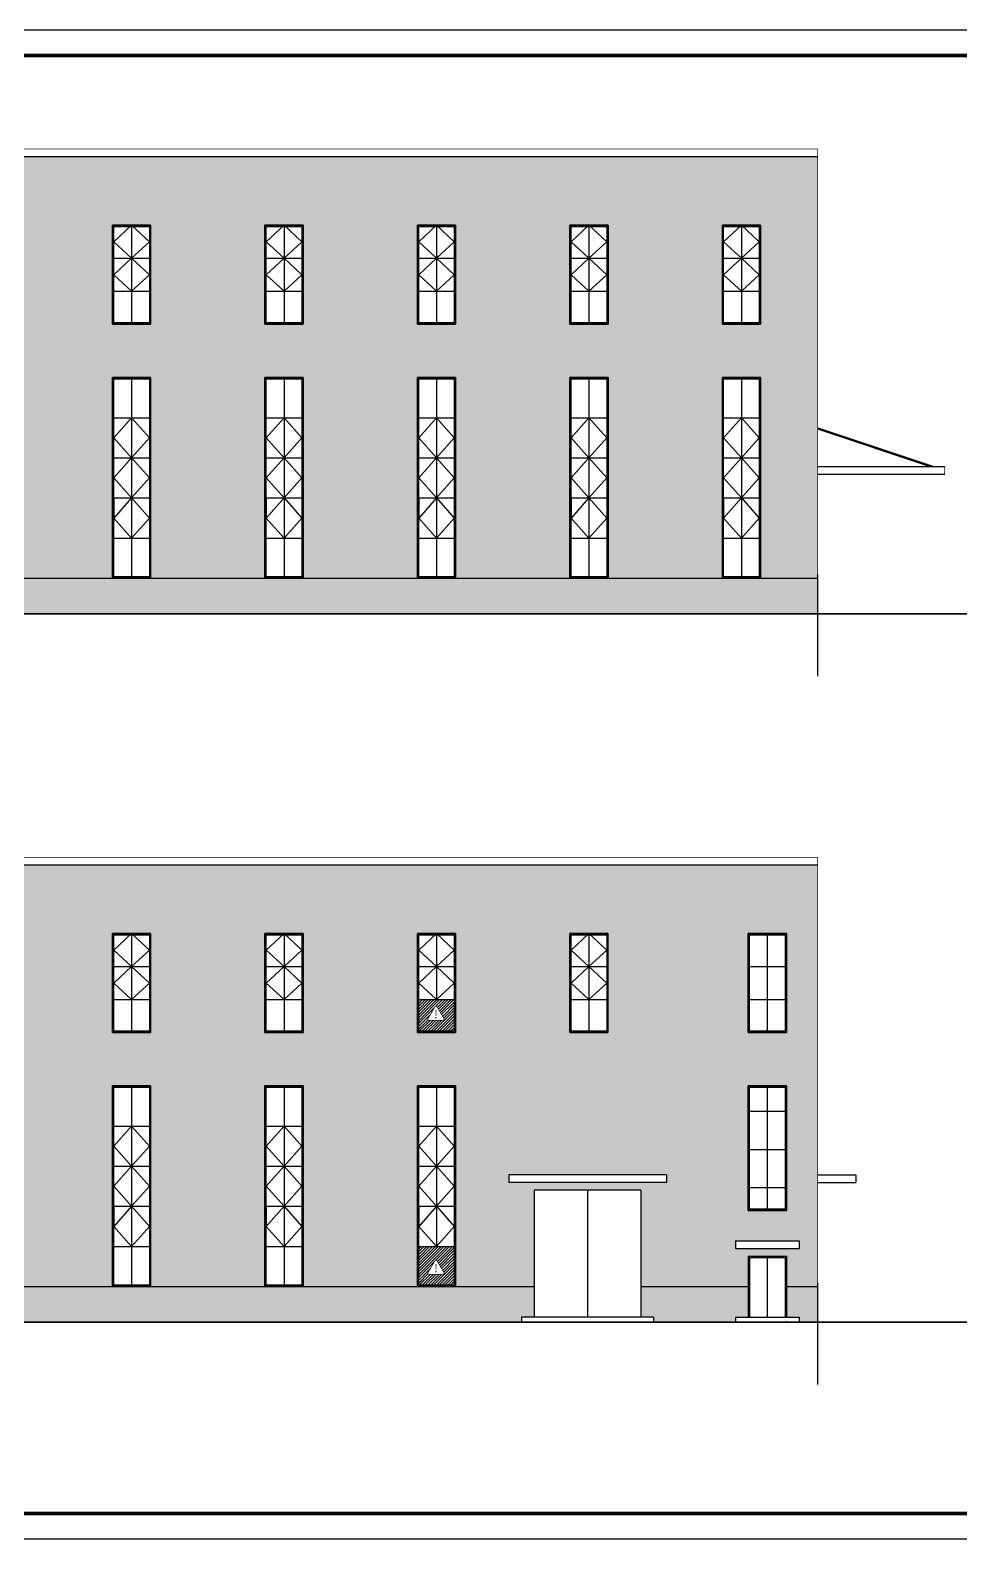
# Model space of a CAD drawing. Extents: x -248860 to 1018944, y -1060852 to 188626.
# Drawn here: x 581060 to 617684, y 19053 to 78453 of the extents above; entities that cross this region are included whole.
import ezdxf

# ---------------------------------------------------------------- set-up
doc = ezdxf.new("R2010")
doc.units = 0
doc.header["$LTSCALE"] = 1000
doc.header["$MEASUREMENT"] = 0
doc.layers.get('0').update_dxf_attribs({"linetype": 'CONTINUOUS'})
for name, color, linetype in [('AXIS', 3, 'CONTINUOUS'), ('WALL', 6, 'CONTINUOUS'), ('图框', 4, 'CONTINUOUS'), ('建筑', 4, 'CONTINUOUS'), ('彩钢板', 253, 'CONTINUOUS'), ('立面图', 40, 'CONTINUOUS')]:
    doc.layers.add(name, color=color, linetype=linetype)
doc.styles.add('黑体', font='simhei.ttf')

# ---------------------------------------------------------------- blocks, each defined once
blk = doc.blocks.new('jhyfty')
at = {"layer": '图框'}
blk.add_lwpolyline([(650751, 105710), (776851, 105710), (776851, 165110), (650751, 165110)], close=True, dxfattribs=at)
at = {"layer": '图框', "const_width": 140}
blk.add_lwpolyline([(653251, 164110), (775851, 164110), (775851, 106710), (653251, 106710)], close=True, dxfattribs=at)
blk = doc.blocks.new('521')
for p, q in [((29819, -179593), (29819, -187493)), ((29819, -179593), (29819, -187493)), ((31319, -179593), (31319, -187493)), ((31319, -179593), (31319, -187493))]:
    blk.add_line(p, q)
at = {"layer": '建筑'}
for p, q in [((29819, -179593), (29819, -187493)), ((31319, -179593), (29819, -179593)), ((29819, -179593), (29819, -187493)), ((30569, -179643), (30569, -187443)), ((31319, -179593), (31319, -187493)), ((31319, -179593), (31319, -187493)), ((29869, -181173), (31269, -181173)), ((29869, -182753), (31269, -182753)), ((29869, -184333), (31269, -184333)), ((29869, -185913), (31269, -185913)), ((29869, -185913), (31269, -185913))]:
    blk.add_line(p, q, dxfattribs=at)
for points in [[(29819, -179593), (31319, -179593), (31319, -187493), (29819, -187493)], [(29869, -179643), (31269, -179643), (31269, -187443), (29869, -187443)]]:
    blk.add_lwpolyline(points, close=True, dxfattribs=at)
at = {"layer": '立面图'}
for p, q in [((30569, -181173), (29869, -181963)), ((30569, -181173), (31269, -181963)), ((29869, -181963), (30569, -182753)), ((31269, -181963), (30569, -182753)), ((30569, -182753), (29869, -183543)), ((30569, -182753), (31269, -183543)), ((29869, -183543), (30569, -184333)), ((31269, -183543), (30569, -184333)), ((29869, -185913), (29869, -184333)), ((29869, -184333), (29869, -185123)), ((30569, -184333), (29869, -185123)), ((30569, -184333), (31269, -185123)), ((29869, -185123), (30569, -185913)), ((31269, -185123), (30569, -185913))]:
    blk.add_line(p, q, dxfattribs=at)
blk = doc.blocks.new('452420')
for p, q in [((95819, -173593), (95819, -177493)), ((95819, -173593), (95819, -177493)), ((97319, -173593), (95819, -173593)), ((96569, -173593), (95869, -174243)), ((96569, -173593), (97269, -174243)), ((97319, -173593), (97319, -177493)), ((97319, -173593), (97319, -177493)), ((95869, -174243), (96569, -174893)), ((97269, -174243), (96569, -174893)), ((96569, -174893), (95869, -175543)), ((96569, -174893), (97269, -175543)), ((95869, -175543), (96569, -176193)), ((97269, -175543), (96569, -176193))]:
    blk.add_line(p, q)
at = {"layer": '建筑'}
for p, q in [((95819, -173593), (95819, -177493)), ((95819, -173593), (95819, -177493)), ((97319, -173593), (95819, -173593)), ((96569, -173643), (96569, -177443)), ((97319, -173593), (97319, -177493)), ((97319, -173593), (97319, -177493)), ((95869, -174893), (97269, -174893)), ((95869, -176193), (97269, -176193)), ((95819, -177493), (97319, -177493))]:
    blk.add_line(p, q, dxfattribs=at)
for points in [[(95819, -173593), (97319, -173593), (97319, -177493), (95819, -177493)], [(95869, -173643), (97269, -173643), (97269, -177443), (95869, -177443)]]:
    blk.add_lwpolyline(points, close=True, dxfattribs=at)
blk = doc.blocks.new('sadfvbgnvmm')
at = {"color": 2, "const_width": 30}
for points in [[(244182, 36838), (243915, 36376)], [(244269, 36838), (244536, 36376)], [(244492, 36301), (243959, 36301)]]:
    blk.add_lwpolyline(points, dxfattribs=at)
for points in [[(244269, 36838, 0.57735), (244182, 36838)], [(243915, 36376, 0.57735), (243959, 36301)], [(244492, 36301, 0.57735), (244536, 36376)]]:
    blk.add_lwpolyline(points, format="xyb", dxfattribs=at)
at = {"color": 2, "style": '黑体'}
blk.add_text('!', height=315, dxfattribs=at).set_placement((244119, 36385))
blk = doc.blocks.new('7442')
for p, q in [((191016, -285589), (191016, -289489)), ((191016, -285589), (191016, -289489)), ((192516, -285589), (191016, -285589)), ((191766, -285589), (191066, -286239)), ((191766, -285589), (192466, -286239)), ((192516, -285589), (192516, -289489)), ((192516, -285589), (192516, -289489)), ((191066, -286239), (191766, -286889)), ((192466, -286239), (191766, -286889)), ((191766, -286889), (191066, -287539)), ((191766, -286889), (192466, -287539)), ((191066, -287539), (191766, -288189)), ((192466, -287539), (191766, -288189))]:
    blk.add_line(p, q)
at = {"layer": '建筑'}
for p, q in [((191016, -285589), (191016, -289489)), ((191016, -285589), (191016, -289489)), ((192516, -285589), (191016, -285589)), ((191766, -285639), (191766, -289439)), ((192516, -285589), (192516, -289489)), ((192516, -285589), (192516, -289489)), ((191066, -286889), (192466, -286889)), ((191066, -288189), (192466, -288189)), ((191016, -289489), (192516, -289489)), ((191016, -289489), (192516, -289489))]:
    blk.add_line(p, q, dxfattribs=at)
for points in [[(191016, -285589), (192516, -285589), (192516, -289489), (191016, -289489)], [(191066, -285639), (192466, -285639), (192466, -289439), (191066, -289439)]]:
    blk.add_lwpolyline(points, close=True, dxfattribs=at)

msp = doc.modelspace()

# ---------------------------------------------------------------- hatches: boundary and pattern name
h = msp.add_hatch()
h.set_pattern_fill('AR-B816C', color=256, scale=200, style=0)
h.set_pattern_definition([(0, (222998.25, 491844.45), (245.69238, 245.69238), [479.86793, -11.51682]), (0, (222752.56, 491855.96), (245.69238, 245.69238), [479.86793, -11.51682]), (90, (222998.25, 491844.45), (-245.69238, 245.69238), [-257.20918, 234.17555]), (90, (222986.74, 491844.45), (-245.69238, 245.69238), [-257.20918, 234.17555])])
h.paths.add_polyline_path([(612049, 55473.7), (612049, 56873.7), (534049, 56873.7), (534049, 55473.7)])
h = msp.add_hatch()
h.set_pattern_fill('AR-B816C', color=256, scale=200, style=0)
h.set_pattern_definition([(0, (79955.4, 652513.24), (245.69238, 245.69238), [479.86793, -11.51682]), (0, (79709.72, 652524.76), (245.69238, 245.69238), [479.86793, -11.51682]), (90, (79955.4, 652513.24), (-245.69238, 245.69238), [-257.20918, 234.17555]), (90, (79943.9, 652513.24), (-245.69238, 245.69238), [-257.20918, 234.17555])])
h.paths.add_polyline_path([(534049, 27586.1), (534779, 27586.1), (534779, 27786.1), (535279, 27786.1), (535279, 28986.1), (534049, 28986.1)])
h.paths.add_polyline_path([(539234.1, 28381.1, -1), (539234.1, 28461.1), (539234.1, 28986.1), (536779, 28986.1), (536779, 27786.1), (537279, 27786.1), (537279, 27586.1), (540549, 27586.1), (540549, 27786.1), (541049, 27786.1), (541049, 28986.1), (539234.1, 28986.1), (539234.1, 28461.1, -1)])
h.paths.add_polyline_path([(570549, 27586.1), (570549, 27786.1), (571049, 27786.1), (571049, 28986.1), (545249, 28986.1), (545249, 27786.1), (545749, 27786.1), (545749, 27586.1)])
h.paths.add_polyline_path([(600395.7, 27586.1), (600395.7, 27786.1), (600895.7, 27786.1), (600895.7, 28986.1), (575249, 28986.1), (575249, 27786.1), (575749, 27786.1), (575749, 27586.1)])
h.paths.add_polyline_path([(605595.7, 27586.1), (608819, 27586.1), (608819, 27786.1), (609319, 27786.1), (609319, 28986.1), (605095.7, 28986.1), (605095.7, 27786.1), (605595.7, 27786.1)])
h.paths.add_polyline_path([(611319, 27586.1), (612049, 27586.1), (612049, 28986.1), (610819, 28986.1), (610819, 27786.1), (611319, 27786.1)])
at = {"layer": '彩钢板'}
h = msp.add_hatch(dxfattribs=at)
h.set_pattern_fill('ANSI33,_O', color=256, scale=100, angle=45)
h.set_pattern_definition([(90, (512480.4, 244367.16), (-317.5, 3e-14), []), (90, (512639.16, 244525.9), (-317.5, 3e-14), [158.75, -79.375])])
h.paths.add_polyline_path([(543799, 64773.7), (543799, 56873.7), (547071.6, 56873.7), (547071.6, 73473.7), (540039.2, 73473.7), (540039.2, 69246.9, -1), (540039.2, 69166.9, -1), (540039.2, 69246.9), (540039.2, 73473.7), (534049, 73473.7), (534049, 56873.7), (534949, 56873.7), (534949, 64773.7), (536149, 64773.7), (536149, 56873.7), (537949, 56873.7), (537949, 64773.7), (539149, 64773.7), (539149, 56873.7), (542299, 56873.7), (542299, 64773.7)])
h.paths.add_polyline_path([(543799, 66873.7), (542299, 66873.7), (542299, 70773.7), (543799, 70773.7)], flags=16)
h.paths.add_polyline_path([(539149, 66873.7), (537949, 66873.7), (537949, 70773.7), (539149, 70773.7)], flags=16)
h.paths.add_polyline_path([(539099, 66923.7), (537999, 66923.7), (537999, 70723.7), (539099, 70723.7)], flags=0)
h.paths.add_polyline_path([(536149, 66873.7), (534949, 66873.7), (534949, 70773.7), (536149, 70773.7)], flags=16)
h.paths.add_polyline_path([(536099, 66923.7), (534999, 66923.7), (534999, 70723.7), (536099, 70723.7)], flags=0)
h.paths.add_polyline_path([(547071.6, 73473.7), (547071.6, 56873.7), (548299, 56873.7), (548299, 64773.7), (549799, 64773.7), (549799, 56873.7), (554299, 56873.7), (554299, 64773.7), (555799, 64773.7), (555799, 56873.7), (560299, 56873.7), (560299, 64773.7), (561799, 64773.7), (561799, 56873.7), (566299, 56873.7), (566299, 64773.7), (567799, 64773.7), (567799, 56873.7), (572299, 56873.7), (572299, 64773.7), (573799, 64773.7), (573799, 56873.7), (578299, 56873.7), (578299, 64773.7), (579799, 64773.7), (579799, 56873.7), (584299, 56873.7), (584299, 64773.7), (585799, 64773.7), (585799, 56873.7), (590299, 56873.7), (590299, 64773.7), (591799, 64773.7), (591799, 56873.7), (596299, 56873.7), (596299, 64773.7), (597799, 64773.7), (597799, 56873.7), (602299, 56873.7), (602299, 64773.7), (603799, 64773.7), (603799, 56873.7), (608299, 56873.7), (608299, 64773.7), (609799, 64773.7), (609799, 56873.7), (612049, 56873.7), (612049, 57022.4), (612049, 73473.7)])
h.paths.add_polyline_path([(560299, 66873.7), (560299, 70773.7), (561799, 70773.7), (561799, 66873.7)], flags=16)
h.paths.add_polyline_path([(555799, 66873.7), (554299, 66873.7), (554299, 70773.7), (555799, 70773.7)], flags=16)
h.paths.add_polyline_path([(566299, 66873.7), (566299, 70773.7), (567799, 70773.7), (567799, 66873.7)], flags=16)
h.paths.add_polyline_path([(549799, 66873.7), (548299, 66873.7), (548299, 70773.7), (549799, 70773.7)], flags=16)
h.paths.add_polyline_path([(572299, 66873.7), (572299, 70773.7), (573799, 70773.7), (573799, 66873.7)], flags=16)
h.paths.add_polyline_path([(578299, 66873.7), (578299, 70773.7), (579799, 70773.7), (579799, 66873.7)], flags=16)
h.paths.add_polyline_path([(584299, 66873.7), (584299, 70773.7), (585799, 70773.7), (585799, 66873.7)], flags=16)
h.paths.add_polyline_path([(590299, 66873.7), (590299, 70773.7), (591799, 70773.7), (591799, 66873.7)], flags=16)
h.paths.add_polyline_path([(596299, 66873.7), (596299, 70773.7), (597799, 70773.7), (597799, 66873.7)], flags=16)
h.paths.add_polyline_path([(602299, 66873.7), (602299, 70773.7), (603799, 70773.7), (603799, 66873.7)], flags=16)
h.paths.add_polyline_path([(608299, 66873.7), (608299, 70773.7), (609799, 70773.7), (609799, 66873.7)], flags=16)
h = msp.add_hatch(dxfattribs=at)
h.set_pattern_fill('ANSI33,_O', color=256, scale=100, angle=45)
h.set_pattern_definition([(90, (351383.03, 377070.27), (-317.5, 3e-14), []), (90, (351541.78, 377229.02), (-317.5, 3e-14), [158.75, -79.375])])
h.paths.add_polyline_path([(566299, 36886.1), (567799, 36886.1), (567799, 28986.1), (571049, 28986.1), (571049, 32786.1), (575249, 32786.1), (575249, 28986.1), (578299, 28986.1), (578299, 36886.1), (579799, 36886.1), (579799, 28986.1), (584299, 28986.1), (584299, 36886.1), (585799, 36886.1), (585799, 28986.1), (590299, 28986.1), (590299, 36886.1), (591799, 36886.1), (591799, 28986.1), (596299, 28986.1), (596299, 36886.1), (597799, 36886.1), (597799, 28986.1), (600895.7, 28986.1), (600895.7, 32786.1), (605095.7, 32786.1), (605095.7, 28986.1), (609319, 28986.1), (609319, 30186.1), (610819, 30186.1), (610819, 28986.1), (612049, 28986.1), (612049, 29134.8), (612049, 45586.1), (534049, 45586.1), (534049, 28986.1), (535279, 28986.1), (535279, 30186.1), (536779, 30186.1), (536779, 28986.1), (541049, 28986.1), (541049, 32786.1), (545249, 32786.1), (545249, 28986.1), (548299, 28986.1), (548299, 36886.1), (549799, 36886.1), (549799, 28986.1), (554299, 28986.1), (554299, 36886.1), (555799, 36886.1), (555799, 28986.1), (560299, 28986.1), (560299, 36886.1), (561799, 36886.1), (561799, 28986.1), (566299, 28986.1)])
h.paths.add_polyline_path([(566299, 38986.1), (566299, 42886.1), (567799, 42886.1), (567799, 38986.1)], flags=16)
h.paths.add_polyline_path([(561799, 38986.1), (560299, 38986.1), (560299, 42886.1), (561799, 42886.1)], flags=16)
h.paths.add_polyline_path([(570049, 33386.1), (576249, 33386.1), (576249, 33086.1), (570049, 33086.1)], flags=16)
h.paths.add_polyline_path([(572299, 38986.1), (572299, 42886.1), (573799, 42886.1), (573799, 38986.1)], flags=16)
h.paths.add_polyline_path([(555799, 38986.1), (554299, 38986.1), (554299, 42886.1), (555799, 42886.1)], flags=16)
h.paths.add_polyline_path([(578299, 38986.1), (578299, 42886.1), (579799, 42886.1), (579799, 38986.1)], flags=16)
h.paths.add_polyline_path([(578349, 40936.1), (579049, 41586.1), (579749, 40936.1), (579049, 40286.1)], flags=0)
h.paths.add_polyline_path([(578718.9, 39540.4), (578985.8, 40002.7, -0.5773503), (579072.4, 40002.7), (579339.3, 39540.4, -0.5773503), (579296, 39465.4), (578762.2, 39465.4, -0.5773503)], flags=0)
h.paths.add_polyline_path([(549799, 38986.1), (548299, 38986.1), (548299, 42886.1), (549799, 42886.1)], flags=16)
h.paths.add_polyline_path([(546249, 33386.1), (546249, 33086.1), (540049, 33086.1), (540049, 33386.1)], flags=16)
h.paths.add_polyline_path([(584299, 38986.1), (584299, 42886.1), (585799, 42886.1), (585799, 38986.1)], flags=16)
h.paths.add_polyline_path([(543899, 38986.1), (542399, 38986.1), (542399, 42886.1), (543899, 42886.1)], flags=16)
h.paths.add_polyline_path([(590299, 38986.1), (590299, 42886.1), (591799, 42886.1), (591799, 38986.1)], flags=16)
h.paths.add_polyline_path([(536779, 36886.1), (536779, 31986.1), (535279, 31986.1), (535279, 36886.1)], flags=16)
h.paths.add_polyline_path([(536779, 38986.1), (535279, 38986.1), (535279, 42886.1), (536779, 42886.1)], flags=16)
h.paths.add_polyline_path([(537279, 30786.1), (537279, 30486.1), (534779, 30486.1), (534779, 30786.1)], flags=16)
h.paths.add_polyline_path([(596299, 38986.1), (596299, 42886.1), (597799, 42886.1), (597799, 38986.1)], flags=16)
h.paths.add_polyline_path([(596349, 40936.1), (597049, 41586.1), (597749, 40936.1), (597049, 40286.1)], flags=0)
h.paths.add_polyline_path([(596718.9, 39540.4), (596985.8, 40002.7, -0.5773503), (597072.4, 40002.7), (597339.3, 39540.4, -0.5773503), (597296, 39465.4), (596762.2, 39465.4, -0.5773503)], flags=0)
h.paths.add_polyline_path([(599895.7, 33386.1), (606095.7, 33386.1), (606095.7, 33086.1), (599895.7, 33086.1)], flags=16)
h.paths.add_polyline_path([(602299, 38986.1), (602299, 42886.1), (603799, 42886.1), (603799, 38986.1)], flags=16)
h.paths.add_polyline_path([(609319, 36886.1), (610819, 36886.1), (610819, 31986.1), (609319, 31986.1)], flags=16)
h.paths.add_polyline_path([(609319, 38986.1), (609319, 42886.1), (610819, 42886.1), (610819, 38986.1)], flags=16)
h.paths.add_polyline_path([(608819, 30786.1), (611319, 30786.1), (611319, 30486.1), (608819, 30486.1)], flags=16)
h.paths.add_polyline_path([(596841.4, 39467.8), (597230.8, 39467.8), (597230.8, 39956.3), (596841.4, 39956.3)], flags=8)
h.paths.add_polyline_path([(578841.4, 39467.8), (579230.8, 39467.8), (579230.8, 39956.3), (578841.4, 39956.3)], flags=8)
at = {"layer": '立面图'}
h = msp.add_hatch(dxfattribs=at)
h.set_pattern_fill('ANSI31,_O', color=256, scale=50)
h.set_pattern_definition([(45, (351383.026, 338475.09), (-56.1266, 56.1266), [])])
h.paths.add_polyline_path([(597339.3, 39540.4, -0.5773503), (597296, 39465.4), (596762.2, 39465.4, -0.5773503), (596718.9, 39540.4), (596985.8, 40002.7, -0.5773503), (597072.4, 40002.7)], flags=16)
h.paths.add_polyline_path([(596841.4, 39467.8), (597230.8, 39467.8), (597230.8, 39956.3), (596841.4, 39956.3)], flags=8)
h.paths.add_polyline_path([(597749, 40286.1), (596349, 40286.1), (596349, 39036.1), (597749, 39036.1)])
h = msp.add_hatch(dxfattribs=at)
h.set_pattern_fill('ANSI31,_O', color=256, scale=50)
h.set_pattern_definition([(45, (351383.026, 328475.09), (-56.1266, 56.1266), [])])
h.paths.add_polyline_path([(597749, 30566.1), (596349, 30566.1), (596349, 29036.1), (597749, 29036.1)])
h.paths.add_polyline_path([(597339.3, 29540.4, -0.5773503), (597296, 29465.4), (596762.2, 29465.4, -0.5773503), (596718.9, 29540.4), (596985.8, 30002.7, -0.5773503), (597072.4, 30002.7)], flags=16)
h.paths.add_polyline_path([(596841.4, 29467.8), (597230.8, 29467.8), (597230.8, 29956.3), (596841.4, 29956.3)], flags=8)

# ---------------------------------------------------------------- linework, layer by layer
for p, q in [((612049, 61273.7), (617049, 61273.7)), ((612049, 60973.7), (617049, 60973.7)), ((534049, 56873.7), (612049, 56873.7)), ((596299, 42886.1), (596299, 38986.1)), ((596299, 42886.1), (596299, 38986.1)), ((597799, 42886.1), (596299, 42886.1)), ((597049, 42886.1), (596349, 42236.1)), ((597049, 42886.1), (597749, 42236.1)), ((597799, 42886.1), (597799, 38986.1)), ((597799, 42886.1), (597799, 38986.1)), ((609319, 42886.1), (609319, 38986.1)), ((609319, 42886.1), (609319, 38986.1)), ((610819, 42886.1), (609319, 42886.1)), ((610819, 42886.1), (610819, 38986.1)), ((610819, 42886.1), (610819, 38986.1)), ((596349, 42236.1), (597049, 41586.1)), ((597749, 42236.1), (597049, 41586.1)), ((597049, 41586.1), (596349, 40936.1)), ((597049, 41586.1), (597749, 40936.1)), ((596349, 40936.1), (597049, 40286.1)), ((597749, 40936.1), (597049, 40286.1)), ((596299, 36886.1), (596299, 28986.1)), ((596299, 36886.1), (596299, 28986.1)), ((597799, 36886.1), (597799, 28986.1)), ((597799, 36886.1), (597799, 28986.1)), ((609319, 36886.1), (609319, 31986.1)), ((609319, 36886.1), (609319, 31986.1)), ((610819, 36886.1), (609319, 36886.1)), ((610819, 36886.1), (610819, 31986.1)), ((610819, 36886.1), (610819, 31986.1)), ((599895.7, 33386.1), (599895.7, 33086.1)), ((606095.7, 33386.1), (599895.7, 33386.1)), ((606095.7, 33386.1), (606095.7, 33086.1)), ((612049, 33386.1), (613549, 33386.1)), ((606095.7, 33086.1), (599895.7, 33086.1)), ((612049, 33086.1), (613549, 33086.1)), ((608819, 30786.1), (608819, 30486.1)), ((608819, 30786.1), (611319, 30786.1)), ((608819, 30486.1), (611319, 30486.1)), ((611319, 30786.1), (611319, 30486.1)), ((575249, 28986.1), (600895.7, 28986.1)), ((605095.7, 28986.1), (606895.7, 28986.1)), ((605095.7, 28986.1), (609319, 28986.1)), ((610819, 28986.1), (612049, 28986.1)), ((600395.7, 27786.1), (600395.7, 27586.1)), ((605595.7, 27786.1), (600395.7, 27786.1)), ((605595.7, 27786.1), (605595.7, 27586.1)), ((608819, 27786.1), (611319, 27786.1)), ((608819, 27786.1), (608819, 27586.1)), ((608819, 27586.1), (611319, 27586.1)), ((611319, 27786.1), (611319, 27586.1))]:
    msp.add_line(p, q)
at = {"const_width": 60}
for points in [[(525690.2, 55473.7), (624042.5, 55473.7)], [(525690.2, 27586.1), (624042.5, 27586.1)], [(525690.2, 27586.1), (624042.5, 27586.1)]]:
    msp.add_lwpolyline(points, dxfattribs=at)
at = {"layer": 'AXIS'}
for p, q in [((612049, 57022.4), (612049, 53022.4)), ((612049, 29134.8), (612049, 25134.8))]:
    msp.add_line(p, q, dxfattribs=at)
at = {"layer": '建筑'}
for p, q in [((534049, 73473.7), (612049, 73473.7)), ((534049, 45586.1), (612049, 45586.1)), ((596299, 42886.1), (596299, 38986.1)), ((596299, 42886.1), (596299, 38986.1)), ((597799, 42886.1), (596299, 42886.1)), ((597049, 42836.1), (597049, 40286.1)), ((597799, 42886.1), (597799, 38986.1)), ((597799, 42886.1), (597799, 38986.1)), ((609319, 42886.1), (609319, 38986.1)), ((609319, 42886.1), (609319, 38986.1)), ((610819, 42886.1), (609319, 42886.1)), ((610069, 42836.1), (610069, 39036.1)), ((610819, 42886.1), (610819, 38986.1)), ((610819, 42886.1), (610819, 38986.1)), ((596349, 41586.1), (597749, 41586.1)), ((609369, 41586.1), (610769, 41586.1)), ((596349, 40286.1), (597749, 40286.1)), ((609369, 40286.1), (610769, 40286.1)), ((609369, 40286.1), (610769, 40286.1)), ((596299, 38986.1), (597799, 38986.1)), ((596299, 38986.1), (597799, 38986.1)), ((609319, 38986.1), (610819, 38986.1)), ((609319, 38986.1), (610819, 38986.1)), ((596299, 36886.1), (596299, 28986.1)), ((597799, 36886.1), (596299, 36886.1)), ((596299, 36886.1), (596299, 28986.1)), ((597049, 36836.1), (597049, 30566.1)), ((597049, 36836.1), (597049, 30566.1)), ((597799, 36886.1), (597799, 28986.1)), ((597799, 36886.1), (597799, 28986.1)), ((609319, 36886.1), (609319, 31986.1)), ((609319, 36886.1), (609319, 31986.1)), ((610819, 36886.1), (609319, 36886.1)), ((610069, 36836.1), (610069, 32036.1)), ((610819, 36886.1), (610819, 31986.1)), ((610819, 36886.1), (610819, 31986.1)), ((596349, 35306.1), (597749, 35306.1)), ((596349, 33726.1), (597749, 33726.1)), ((613549, 33386.1), (613549, 33086.1)), ((600895.7, 32786.1), (600895.7, 27786.1)), ((605095.7, 32786.1), (600895.7, 32786.1)), ((602995.7, 32786.1), (602995.7, 27786.1)), ((605095.7, 32786.1), (605095.7, 27786.1)), ((596349, 32146.1), (597749, 32146.1)), ((609319, 31986.1), (610819, 31986.1)), ((609319, 31986.1), (610819, 31986.1)), ((609369, 31986.1), (610769, 31986.1)), ((596349, 30566.1), (597749, 30566.1)), ((596349, 30566.1), (597749, 30566.1)), ((609319, 30186.1), (609319, 27786.1)), ((609319, 30186.1), (610819, 30186.1)), ((609369, 30136.1), (609369, 27786.1)), ((609369, 30136.1), (610769, 30136.1)), ((610069, 30136.1), (610069, 27786.1)), ((610769, 30136.1), (610769, 27786.1)), ((610819, 30186.1), (610819, 27786.1)), ((610819, 27618.7), (610819, 27586.1))]:
    msp.add_line(p, q, dxfattribs=at)
at = {"layer": '建筑', "const_width": 30}
for points in [[(534049, 73773.7), (612049, 73773.7)], [(612049, 73773.7), (612049, 55473.7)], [(617049, 61273.7), (617049, 60973.7)], [(534049, 45886.1), (612049, 45886.1)], [(612049, 45886.1), (612049, 27586.1)]]:
    msp.add_lwpolyline(points, dxfattribs=at)
at = {"layer": '建筑'}
for points in [[(596299, 42886.1), (597799, 42886.1), (597799, 38986.1), (596299, 38986.1)], [(596349, 42836.1), (597749, 42836.1), (597749, 39036.1), (596349, 39036.1)], [(609319, 42886.1), (610819, 42886.1), (610819, 38986.1), (609319, 38986.1)], [(609369, 42836.1), (610769, 42836.1), (610769, 39036.1), (609369, 39036.1)], [(596299, 36886.1), (597799, 36886.1), (597799, 28986.1), (596299, 28986.1)], [(596349, 36836.1), (597749, 36836.1), (597749, 29036.1), (596349, 29036.1)], [(609319, 36886.1), (610819, 36886.1), (610819, 31986.1), (609319, 31986.1)], [(609369, 36836.1), (610769, 36836.1), (610769, 32036.1), (609369, 32036.1)]]:
    msp.add_lwpolyline(points, close=True, dxfattribs=at)
at = {"layer": '立面图'}
for p, q in [((612043.9, 62754.4), (616471.4, 61273.7)), ((612054.2, 62793), (616626.6, 61273.7)), ((609369, 35886.1), (610769, 35886.1)), ((597049, 35306.1), (596349, 34516.1)), ((597049, 35306.1), (597749, 34516.1)), ((596349, 34516.1), (597049, 33726.1)), ((597749, 34516.1), (597049, 33726.1)), ((609369, 34386.1), (610769, 34386.1)), ((597049, 33726.1), (596349, 32936.1)), ((597049, 33726.1), (597749, 32936.1)), ((596349, 32936.1), (597049, 32146.1)), ((597749, 32936.1), (597049, 32146.1)), ((609369, 32886.1), (610769, 32886.1)), ((596349, 30566.1), (596349, 32146.1)), ((596349, 32146.1), (596349, 31356.1)), ((597049, 32146.1), (596349, 31356.1)), ((597049, 32146.1), (597749, 31356.1)), ((596349, 31356.1), (597049, 30566.1)), ((597749, 31356.1), (597049, 30566.1))]:
    msp.add_line(p, q, dxfattribs=at)

# ---------------------------------------------------------------- block references
for p in [(352803.6, 3164.7), (352803.6, -6835.3)]:
    msp.add_blockref('sadfvbgnvmm', p)
at = {"layer": 'WALL'}
msp.add_blockref('jhyfty', (-133837.5, -86656.8), dxfattribs=at)
at = {"layer": '立面图'}
for name, p in [('452420', (488480.4, 244367.2)), ('452420', (494480.4, 244367.2)), ('452420', (500480.4, 244367.2)), ('452420', (506480.4, 244367.2)), ('452420', (512480.4, 244367.2)), ('521', (554480.4, 244367.2)), ('521', (560480.4, 244367.2)), ('521', (566480.4, 244367.2)), ('521', (572480.4, 244367.2)), ('521', (578480.4, 244367.2)), ('7442', (393283, 328475.1)), ('7442', (399283, 328475.1)), ('7442', (411283, 328475.1)), ('521', (554480.4, 216479.6)), ('521', (560480.4, 216479.6))]:
    msp.add_blockref(name, p, dxfattribs=at)

doc.saveas('drawing.dxf')
